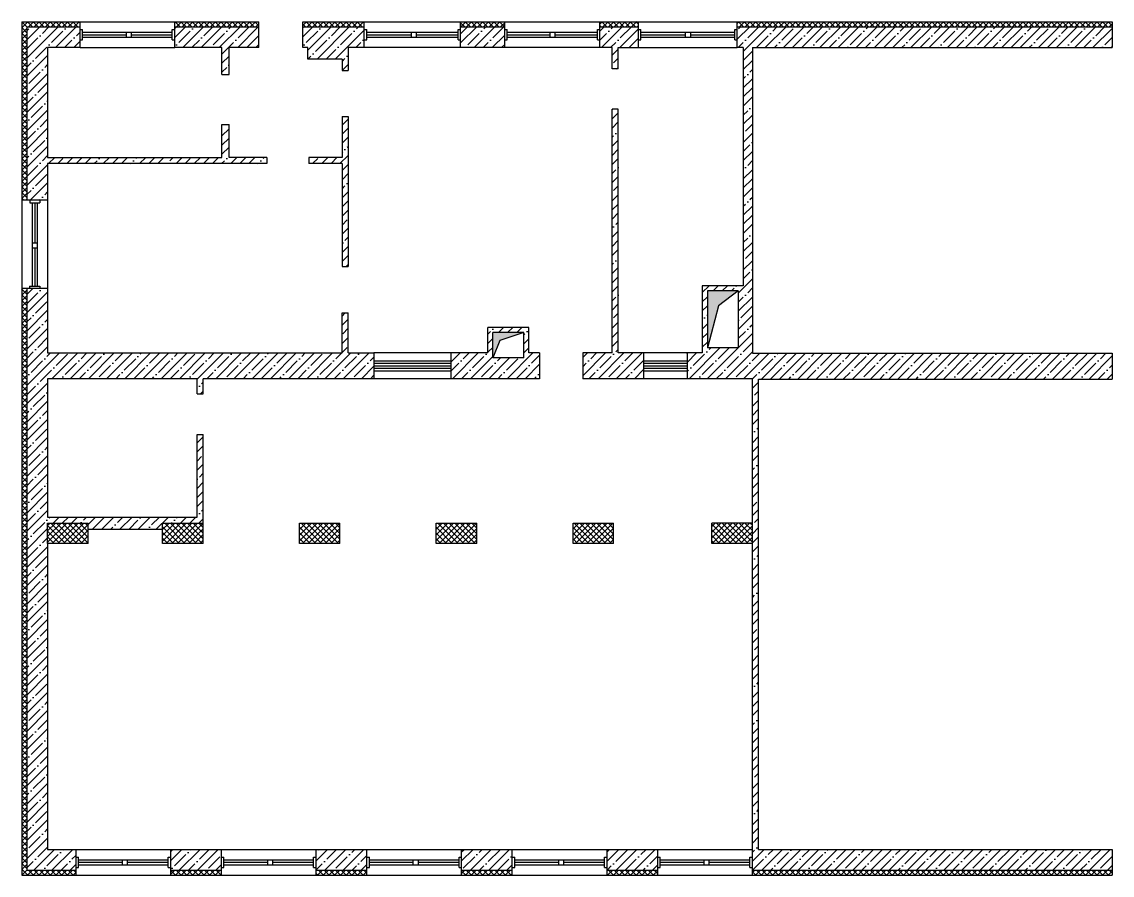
# Model space of a CAD drawing. Header units: millimetres. Extents: x -64157 to 9394, y -60673 to 2699.
# Drawn here: x -12126 to 9394, y -14146 to 2699 of the extents above; entities that cross this region are included whole.
import ezdxf

# ---------------------------------------------------------------- set-up
doc = ezdxf.new("R2010")
doc.units = ezdxf.units.MM

msp = doc.modelspace()

# ---------------------------------------------------------------- hatches: boundary and pattern name
h = msp.add_hatch()
h.set_pattern_fill('ANSI37', color=256, scale=25)
h.paths.add_polyline_path([(-12026, 2599), (-10976, 2599), (-10976, 2699), (-12126, 2699), (-12126, -823), (-12026, -823)])
h.paths.add_polyline_path([(-7446, 2699), (-9106, 2699), (-9106, 2599), (-7446, 2599)])
h.paths.add_polyline_path([(-5366, 2699), (-6581, 2699), (-6581, 2599), (-5366, 2599)])
h.paths.add_polyline_path([(-2596, 2699), (-3466, 2699), (-3466, 2599), (-2596, 2599)])
h.paths.add_polyline_path([(44, 2699), (-716, 2699), (-716, 2599), (44, 2599)])
h.paths.add_polyline_path([(9394, 2699), (1994, 2699), (1994, 2599), (9394, 2599)])
h.paths.add_polyline_path([(9394, -14046), (2294, -14046), (2294, -14146), (9394, -14146)])
h.paths.add_polyline_path([(424, -14046), (-576, -14046), (-576, -14146), (424, -14146)])
h.paths.add_polyline_path([(-2446, -14046), (-3446, -14046), (-3446, -14146), (-2446, -14146)])
h.paths.add_polyline_path([(-5316, -14046), (-6316, -14046), (-6316, -14146), (-5316, -14146)])
h.paths.add_polyline_path([(-8186, -14046), (-9186, -14046), (-9186, -14146), (-8186, -14146)])
h = msp.add_hatch()
h.set_pattern_fill('ANSI35', color=256, scale=40)
h.paths.add_polyline_path([(-11616, 2189), (-10976, 2189), (-10976, 2599), (-12026, 2599), (-12026, -823), (-11616, -821), (-11616, -101), (-7291, -101), (-7291, 19), (-8036, 19), (-8036, 674), (-8176, 674), (-8176, 19), (-11616, 19)])
h = msp.add_hatch()
h.set_pattern_fill('ANSI35', color=256, scale=40)
h.paths.add_polyline_path([(-7446, 2599), (-9106, 2599), (-9106, 2189), (-8176, 2189), (-8176, 1659), (-8036, 1659), (-8036, 2194), (-7446, 2194)])
h = msp.add_hatch()
h.set_pattern_fill('ANSI35', color=256, scale=40)
h.paths.add_polyline_path([(-5686, 2189), (-5366, 2189), (-5366, 2599), (-6581, 2599), (-6581, 2194), (-6481, 2194), (-6481, 1964), (-5806, 1964), (-5806, 1739), (-5686, 1739)])
h = msp.add_hatch()
h.set_pattern_fill('ANSI35', color=256, scale=40)
h.paths.add_polyline_path([(-2596, 2599), (-3466, 2599), (-3466, 2189), (-2596, 2189)])
h = msp.add_hatch()
h.set_pattern_fill('ANSI35', color=256, scale=40)
h.paths.add_polyline_path([(44, 2599), (-716, 2599), (-716, 2189), (-476, 2189), (-476, 1769), (-356, 1769), (-356, 2189), (44, 2189)])
h = msp.add_hatch()
h.set_pattern_fill('ANSI35', color=256, scale=40)
h.paths.add_polyline_path([(9394, -3844), (2294, -3844), (2294, 2189), (9394, 2189), (9394, 2599), (1994, 2599), (1994, 2189), (2114, 2189), (2114, -2511), (1304, -2511), (1304, -3836), (1004, -3836), (1004, -4346), (2294, -4346), (2294, -7196), (2294, -7596), (2294, -13636), (2294, -14046), (9394, -14046), (9394, -13636), (2414, -13636), (2414, -4354), (9394, -4354)])
h.paths.add_polyline_path([(1404, -3736), (1404, -2611), (2014, -2611), (2014, -3736)], flags=16)
h = msp.add_hatch()
h.set_pattern_fill('ANSI35', color=256, scale=40)
h.paths.add_polyline_path([(144, -3836), (-356, -3836), (-356, 974), (-476, 974), (-476, -3836), (-1056, -3836), (-1056, -4346), (144, -4346)])
h = msp.add_hatch()
h.set_pattern_fill('ANSI35', color=256, scale=40)
h.paths.add_polyline_path([(-5686, 829), (-5806, 829), (-5806, 19), (-6461, 19), (-6461, -101), (-5806, -101), (-5806, -2131), (-5686, -2131)])
h = msp.add_hatch()
h.set_pattern_fill('ANSI37', color=256, scale=25)
h.paths.add_polyline_path([(-12026, -2568), (-12126, -2568), (-12126, -14146), (-11056, -14146), (-11056, -14046), (-12026, -14046)])
h = msp.add_hatch()
h.set_pattern_fill('ANSI35', color=256, scale=40)
h.paths.add_polyline_path([(-11616, -2566), (-12026, -2568), (-12026, -14046), (-11056, -14046), (-11056, -13636), (-11616, -13636), (-11616, -7596), (-11616, -7196), (-10816, -7196), (-10816, -7316), (-9346, -7316), (-9346, -7196), (-8546, -7196), (-8546, -5446), (-8666, -5446), (-8666, -7076), (-11616, -7076), (-11616, -4346), (-8666, -4346), (-8666, -4646), (-8546, -4646), (-8546, -4346), (-5176, -4346), (-5176, -3836), (-5686, -3836), (-5686, -3046), (-5806, -3046), (-5806, -3836), (-11616, -3836)])
h = msp.add_hatch(color=256)
h.dxf.hatch_style = 1
h.paths.add_polyline_path([(2014, -2611), (1404, -2611), (1404, -3736), (1623, -2907)])
h = msp.add_hatch()
h.set_pattern_fill('ANSI35', color=256, scale=40)
h.paths.add_polyline_path([(-1906, -3836), (-2121, -3836), (-2121, -3336), (-2931, -3336), (-2931, -3836), (-3661, -3836), (-3661, -4346), (-1906, -4346)])
h.paths.add_polyline_path([(-2831, -3936), (-2831, -3436), (-2221, -3436), (-2221, -3936)], flags=16)
h = msp.add_hatch(color=256)
h.dxf.hatch_style = 1
h.paths.add_polyline_path([(-2221, -3436), (-2831, -3436), (-2831, -3936), (-2689, -3594)])
h = msp.add_hatch()
h.set_pattern_fill('ANSI37', color=256, scale=25)
h.paths.add_polyline_path([(-10816, -7196), (-11616, -7196), (-11616, -7596), (-10816, -7596)])
h.paths.add_polyline_path([(-8546, -7196), (-9346, -7196), (-9346, -7596), (-8546, -7596)])
h.paths.add_polyline_path([(-5846, -7196), (-6646, -7196), (-6646, -7596), (-5846, -7596)])
h.paths.add_polyline_path([(-3146, -7196), (-3946, -7196), (-3946, -7596), (-3146, -7596)])
h.paths.add_polyline_path([(-446, -7196), (-1246, -7196), (-1246, -7596), (-446, -7596)])
h.paths.add_polyline_path([(2294, -7196), (1494, -7196), (1494, -7596), (2294, -7596)])
h = msp.add_hatch()
h.set_pattern_fill('ANSI35', color=256, scale=40)
h.paths.add_polyline_path([(-8186, -13636), (-9186, -13636), (-9186, -14046), (-8186, -14046)])
h.paths.add_polyline_path([(-5316, -13636), (-6316, -13636), (-6316, -14046), (-5316, -14046)])
h.paths.add_polyline_path([(-2446, -13636), (-3446, -13636), (-3446, -14046), (-2446, -14046)])
h.paths.add_polyline_path([(424, -13636), (-576, -13636), (-576, -14046), (424, -14046)])

# ---------------------------------------------------------------- linework, layer by layer
for p, q in [((-12126, 2699), (-7446, 2699)), ((-12126, 2699), (-12126, -14146)), ((-12026, 2599), (-10976, 2599)), ((-12026, 2599), (-12026, -823)), ((-10976, 2189), (-10976, 2699)), ((-9106, 2189), (-9106, 2699)), ((-9106, 2599), (-7446, 2599)), ((-7446, 2194), (-7446, 2699)), ((-6581, 2194), (-6581, 2699)), ((-6581, 2699), (9394, 2699)), ((-6581, 2599), (-5366, 2599)), ((-5366, 2189), (-5366, 2699)), ((-3466, 2189), (-3466, 2699)), ((-3466, 2599), (-2596, 2599)), ((-2596, 2189), (-2596, 2699)), ((-716, 2189), (-716, 2699)), ((-716, 2599), (44, 2599)), ((44, 2189), (44, 2699)), ((1994, 2189), (1994, 2699)), ((1994, 2599), (9394, 2599)), ((9394, 2699), (9394, 2189)), ((-10976, 2544), (-10926, 2544)), ((-10926, 2344), (-10926, 2544)), ((-10926, 2494), (-9156, 2494)), ((-10926, 2444), (-10066, 2444)), ((-10926, 2394), (-9156, 2394)), ((-10066, 2494), (-10066, 2394)), ((-9966, 2494), (-9966, 2394)), ((-9966, 2444), (-9156, 2444)), ((-9156, 2544), (-9106, 2544)), ((-9156, 2344), (-9156, 2544)), ((-5366, 2544), (-5316, 2544)), ((-5316, 2344), (-5316, 2544)), ((-5316, 2494), (-3516, 2494)), ((-5316, 2444), (-4441, 2444)), ((-5316, 2394), (-3516, 2394)), ((-4441, 2494), (-4441, 2394)), ((-4341, 2494), (-4341, 2394)), ((-4341, 2444), (-3516, 2444)), ((-3516, 2544), (-3466, 2544)), ((-3516, 2344), (-3516, 2544)), ((-2596, 2544), (-2546, 2544)), ((-2546, 2344), (-2546, 2544)), ((-2546, 2494), (-766, 2494)), ((-2546, 2444), (-1706, 2444)), ((-2546, 2394), (-766, 2394)), ((-1706, 2494), (-1706, 2394)), ((-1606, 2494), (-1606, 2394)), ((-1606, 2444), (-766, 2444)), ((-766, 2544), (-716, 2544)), ((-766, 2344), (-766, 2544)), ((44, 2544), (94, 2544)), ((94, 2344), (94, 2544)), ((94, 2494), (1944, 2494)), ((94, 2444), (969, 2444)), ((94, 2394), (1944, 2394)), ((969, 2494), (969, 2394)), ((1069, 2494), (1069, 2394)), ((1069, 2444), (1944, 2444)), ((1944, 2344), (1944, 2544)), ((1944, 2544), (1994, 2544)), ((-10976, 2189), (-11616, 2189)), ((-11616, 2189), (-11616, 19)), ((-10976, 2344), (-10926, 2344)), ((-10976, 2189), (-9106, 2189)), ((-9156, 2344), (-9106, 2344)), ((-8176, 2189), (-9106, 2189)), ((-8176, 1659), (-8176, 2189)), ((-8036, 1659), (-8036, 2194)), ((-7446, 2194), (-8036, 2194)), ((-6481, 2194), (-6581, 2194)), ((-6481, 1964), (-6481, 2194)), ((-5366, 2189), (-5686, 2189)), ((-5686, 2189), (-5686, 1739)), ((-5366, 2344), (-5316, 2344)), ((-3466, 2189), (-5366, 2189)), ((-3516, 2344), (-3466, 2344)), ((-2596, 2189), (-3466, 2189)), ((-2596, 2344), (-2546, 2344)), ((-716, 2189), (-2596, 2189)), ((-766, 2344), (-716, 2344)), ((-476, 2189), (-716, 2189)), ((-476, 1769), (-476, 2189)), ((-356, 1769), (-356, 2189)), ((-356, 2189), (44, 2189)), ((44, 2344), (94, 2344)), ((44, 2189), (1994, 2189)), ((1944, 2344), (1994, 2344)), ((2114, 2189), (1994, 2189)), ((2114, 2189), (2114, -2511)), ((2294, 2189), (2294, -3844)), ((2294, 2189), (9394, 2189)), ((-5806, 1964), (-6481, 1964)), ((-5806, 1964), (-5806, 1739)), ((-5806, 1739), (-5686, 1739)), ((-356, 1769), (-476, 1769)), ((-8176, 1659), (-8036, 1659)), ((-476, -3836), (-476, 974)), ((-356, 974), (-476, 974)), ((-356, -3836), (-356, 974)), ((-8176, 19), (-8176, 674)), ((-8176, 674), (-8176, 674)), ((-8176, 674), (-8036, 674)), ((-8036, 19), (-8036, 674)), ((-5806, 829), (-5806, 19)), ((-5806, 829), (-5686, 829)), ((-5806, 829), (-5806, 19)), ((-5686, 829), (-5686, -2131)), ((-11616, 19), (-8176, 19)), ((-7291, 19), (-8036, 19)), ((-7291, 19), (-7291, -101)), ((-5806, 19), (-6461, 19)), ((-6461, 19), (-6461, -101)), ((-7291, -101), (-11616, -101)), ((-11616, -101), (-11616, -821)), ((-5806, -101), (-6461, -101)), ((-5806, -101), (-5806, -2131)), ((-11616, -821), (-12126, -823)), ((-11970, -822), (-11970, -872)), ((-11770, -822), (-11770, -872)), ((-11616, -821), (-11616, -2566)), ((-11970, -872), (-11770, -872)), ((-11920, -872), (-11920, -2517)), ((-11870, -872), (-11870, -1669)), ((-11820, -872), (-11820, -2517)), ((-11820, -1669), (-11920, -1669)), ((-11820, -1769), (-11920, -1769)), ((-11870, -1769), (-11870, -2517)), ((-5806, -2131), (-5686, -2131)), ((-11616, -2566), (-12126, -2568)), ((-12026, -2568), (-12026, -14046)), ((-11971, -2517), (-11971, -2567)), ((-11971, -2517), (-11771, -2517)), ((-11771, -2517), (-11771, -2567)), ((-11616, -2566), (-11616, -3836)), ((2114, -2511), (1304, -2511)), ((1304, -2511), (1304, -3836)), ((1404, -2611), (1404, -3736)), ((2014, -2611), (1404, -2611)), ((2014, -2611), (1623, -2907)), ((2014, -2611), (2014, -3736)), ((1623, -2907), (1404, -3736)), ((-5806, -3836), (-5806, -3046)), ((-5806, -3046), (-5686, -3046)), ((-5686, -3836), (-5686, -3046)), ((-2121, -3336), (-2931, -3336)), ((-2931, -3836), (-2931, -3336)), ((-2831, -3936), (-2831, -3436)), ((-2221, -3436), (-2831, -3436)), ((-2221, -3936), (-2221, -3436)), ((-2121, -3836), (-2121, -3336)), ((-11616, -3836), (-5806, -3836)), ((-5686, -3836), (-5176, -3836)), ((-3661, -3836), (-5176, -3836)), ((-5176, -3836), (-5176, -4346)), ((-2931, -3836), (-3661, -3836)), ((-3661, -3836), (-3661, -4346)), ((-1906, -3836), (-2121, -3836)), ((-476, -3836), (-1056, -3836)), ((144, -3836), (-356, -3836)), ((1004, -3836), (144, -3836)), ((144, -3836), (144, -4346)), ((1304, -3836), (1004, -3836)), ((1004, -3836), (1004, -4346)), ((2014, -3736), (1404, -3736)), ((2294, -3844), (9394, -3844)), ((9394, -3844), (9394, -4354)), ((-5176, -3991), (-3661, -3991)), ((-5176, -4041), (-3661, -4041)), ((-2221, -3936), (-2831, -3936)), ((144, -3991), (1004, -3991)), ((144, -4041), (1004, -4041)), ((-5176, -4091), (-3661, -4091)), ((-5176, -4141), (-3661, -4141)), ((-5176, -4191), (-3661, -4191)), ((144, -4091), (1004, -4091)), ((144, -4141), (1004, -4141)), ((144, -4191), (1004, -4191)), ((-11616, -4346), (-11616, -7076)), ((-8666, -4346), (-11616, -4346)), ((-8666, -4646), (-8666, -4346)), ((-1906, -4346), (-8546, -4346)), ((-8546, -4646), (-8546, -4346)), ((2294, -4346), (-1056, -4346)), ((2294, -7196), (2294, -4346)), ((2414, -13636), (2414, -4354)), ((2414, -4354), (9394, -4354)), ((-8666, -4646), (-8546, -4646)), ((-8666, -7076), (-8666, -5446)), ((-8666, -5446), (-8546, -5446)), ((-8546, -7196), (-8546, -5446)), ((-11616, -7076), (-8666, -7076)), ((-11616, -7196), (-10816, -7196)), ((-11616, -7596), (-11616, -7196)), ((-10816, -7596), (-10816, -7196)), ((-10816, -7316), (-9346, -7316)), ((-9346, -7596), (-9346, -7196)), ((-9346, -7196), (-8546, -7196)), ((-8546, -7596), (-8546, -7196)), ((-6646, -7196), (-5846, -7196)), ((-6646, -7596), (-6646, -7196)), ((-5846, -7596), (-5846, -7196)), ((-3946, -7196), (-3146, -7196)), ((-3946, -7596), (-3946, -7196)), ((-3146, -7596), (-3146, -7196)), ((-1246, -7196), (-446, -7196)), ((-1246, -7596), (-1246, -7196)), ((-446, -7596), (-446, -7196)), ((2294, -7196), (1494, -7196)), ((1494, -7596), (1494, -7196)), ((2294, -7596), (2294, -7196)), ((-10816, -7596), (-11616, -7596)), ((-11616, -7596), (-11616, -13636)), ((-8546, -7596), (-9346, -7596)), ((-5846, -7596), (-6646, -7596)), ((-3146, -7596), (-3946, -7596)), ((-446, -7596), (-1246, -7596)), ((2294, -7596), (1494, -7596)), ((2294, -13636), (2294, -7596)), ((-11616, -13636), (2294, -13636)), ((-11056, -14146), (-11056, -13636)), ((-9186, -14146), (-9186, -13636)), ((-8186, -14146), (-8186, -13636)), ((-6316, -14146), (-6316, -13636)), ((-5316, -14146), (-5316, -13636)), ((-3446, -14146), (-3446, -13636)), ((-2446, -14146), (-2446, -13636)), ((-576, -14146), (-576, -13636)), ((424, -14146), (424, -13636)), ((2294, -14146), (2294, -13636)), ((2414, -13636), (9394, -13636)), ((9394, -13636), (9394, -14146)), ((-11056, -13791), (-11006, -13791)), ((-11006, -13991), (-11006, -13791)), ((-11006, -13841), (-9236, -13841)), ((-11006, -13891), (-10146, -13891)), ((-11006, -13941), (-9236, -13941)), ((-10146, -13841), (-10146, -13941)), ((-10046, -13841), (-10046, -13941)), ((-10046, -13891), (-9236, -13891)), ((-9236, -13791), (-9186, -13791)), ((-9236, -13991), (-9236, -13791)), ((-8186, -13791), (-8136, -13791)), ((-8136, -13991), (-8136, -13791)), ((-8136, -13841), (-6366, -13841)), ((-8136, -13891), (-7276, -13891)), ((-8136, -13941), (-6366, -13941)), ((-7276, -13841), (-7276, -13941)), ((-7176, -13841), (-7176, -13941)), ((-7176, -13891), (-6366, -13891)), ((-6366, -13791), (-6316, -13791)), ((-6366, -13991), (-6366, -13791)), ((-5316, -13791), (-5266, -13791)), ((-5266, -13991), (-5266, -13791)), ((-5266, -13841), (-3496, -13841)), ((-5266, -13891), (-4406, -13891)), ((-5266, -13941), (-3496, -13941)), ((-4406, -13841), (-4406, -13941)), ((-4306, -13841), (-4306, -13941)), ((-4306, -13891), (-3496, -13891)), ((-3496, -13791), (-3446, -13791)), ((-3496, -13991), (-3496, -13791)), ((-2446, -13791), (-2396, -13791)), ((-2396, -13991), (-2396, -13791)), ((-2396, -13841), (-626, -13841)), ((-2396, -13891), (-1536, -13891)), ((-2396, -13941), (-626, -13941)), ((-1536, -13841), (-1536, -13941)), ((-1436, -13841), (-1436, -13941)), ((-1436, -13891), (-626, -13891)), ((-626, -13791), (-576, -13791)), ((-626, -13991), (-626, -13791)), ((424, -13791), (474, -13791)), ((474, -13991), (474, -13791)), ((474, -13841), (2244, -13841)), ((474, -13891), (1334, -13891)), ((474, -13941), (2244, -13941)), ((1334, -13841), (1334, -13941)), ((1434, -13841), (1434, -13941)), ((1434, -13891), (2244, -13891)), ((2244, -13791), (2294, -13791)), ((2244, -13991), (2244, -13791)), ((-12126, -14146), (9394, -14146)), ((-12026, -14046), (-11056, -14046)), ((-11056, -13991), (-11006, -13991)), ((-9236, -13991), (-9186, -13991)), ((-9186, -14046), (-8186, -14046)), ((-8186, -13991), (-8136, -13991)), ((-6366, -13991), (-6316, -13991)), ((-6316, -14046), (-5316, -14046)), ((-5316, -13991), (-5266, -13991)), ((-3496, -13991), (-3446, -13991)), ((-3446, -14046), (-2446, -14046)), ((-2446, -13991), (-2396, -13991)), ((-626, -13991), (-576, -13991)), ((-576, -14046), (424, -14046)), ((424, -13991), (474, -13991)), ((2244, -13991), (2294, -13991)), ((2294, -14046), (9394, -14046))]:
    msp.add_line(p, q)
for points in [[(-2221, -3436), (-2689, -3594), (-2831, -3936)], [(-1906, -3836), (-1906, -4346)], [(-1056, -3836), (-1056, -4346)]]:
    msp.add_lwpolyline(points)

doc.saveas('drawing.dxf')
